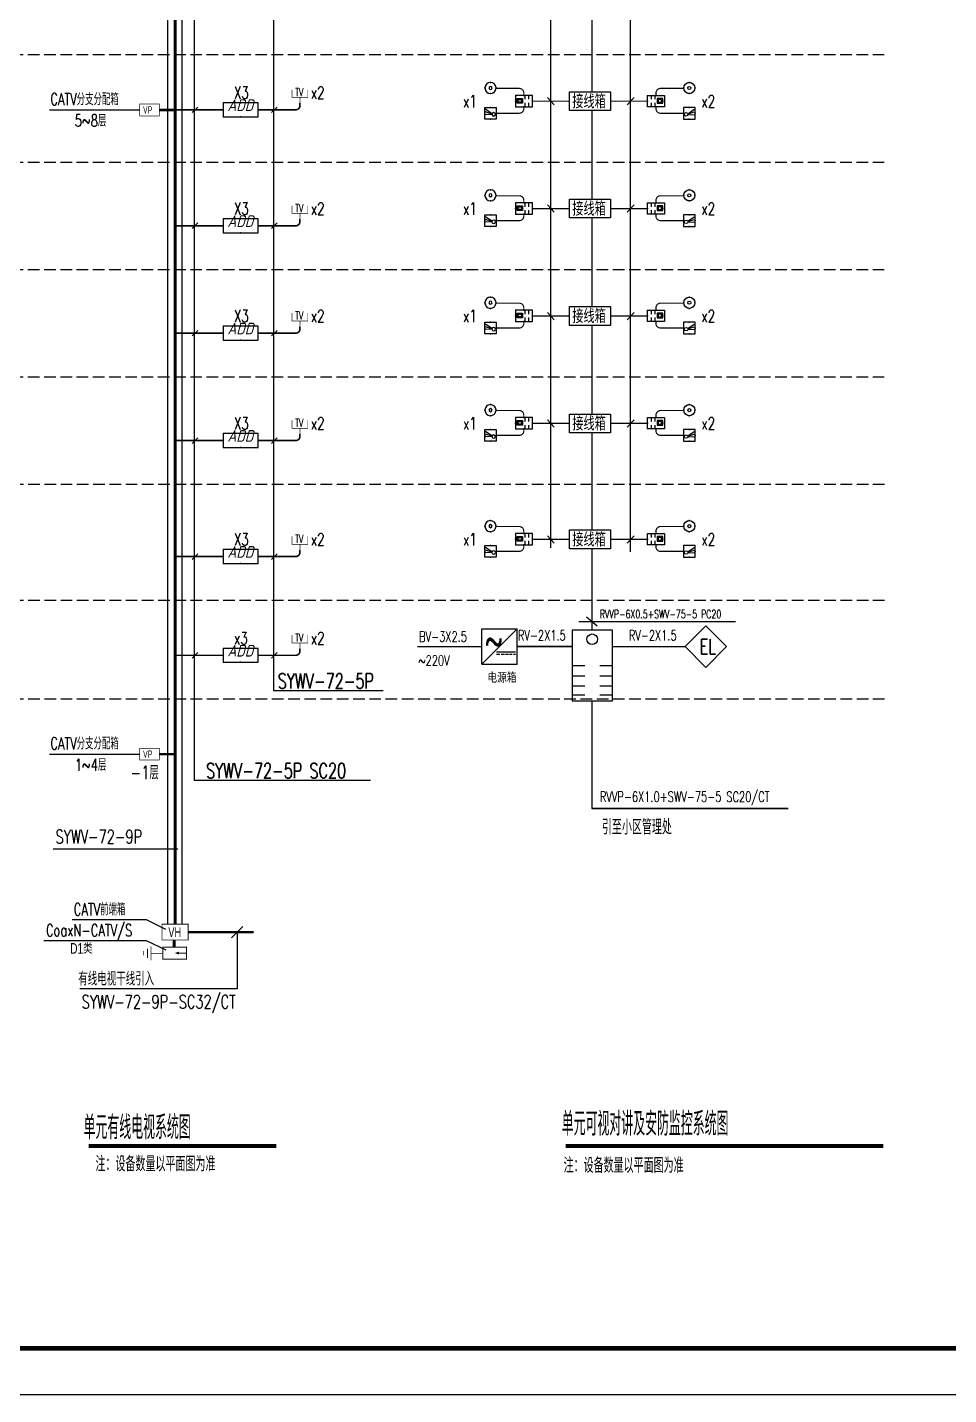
# Model space of a CAD drawing. Extents: x 115549 to 768939, y -502199 to 402497.
# Drawn here: x 197309 to 217157, y -255603 to -226157 of the extents above; entities that cross this region are included whole.
import ezdxf
from ezdxf.enums import TextEntityAlignment as Align

# ---------------------------------------------------------------- set-up
doc = ezdxf.new("R2010")
doc.units = 0
doc.header["$LTSCALE"] = 1000
doc.header["$MEASUREMENT"] = 0
doc.linetypes.add('CONTINOUS', pattern=[0])
doc.linetypes.add('DASH', pattern=[0.35, 0.25, -0.1])
for name, color, linetype in [('9#_淡显60', 9, 'Continuous'), ('AXIS', 3, 'Continuous'), ('E-CAPL-MK', 7, 'Continuous'), ('E-TEXT-PLAN-DER', 7, 'Continuous'), ('E-TEXT-SYST', 7, 'Continuous'), ('EQUIP', 3, 'Continuous'), ('EQUIP-安防', 3, 'Continuous'), ('EQUIP-消防', 3, 'Continuous'), ('EQUIP-通讯', 3, 'Continuous'), ('PUB_SYMB', 3, 'Continuous'), ('PUB_TEXT', 7, 'Continuous'), ('PUB_TITLE', 4, 'Continuous'), ('SIG_TEXT', 7, 'Continuous'), ('T-CABL-R', 7, 'Continuous'), ('T-CABL-rd', 7, 'Continuous'), ('T-CABL-T', 7, 'Continuous'), ('T-CABL-v', 7, 'Continuous'), ('T-EQUP-CCTV', 4, 'Continuous'), ('T-EQUP-DIM', 7, 'Continuous'), ('T-EQUP-SERT', 4, 'Continuous'), ('TEL_TEXT', 7, 'Continuous'), ('TH_WIRE1', 211, 'Continuous'), ('WIRE', 4, 'Continuous'), ('WIRE-照明', 1, 'Continuous'), ('报警', 7, 'Continuous')]:
    doc.layers.add(name, color=color, linetype=linetype)
doc.layers.add('WALL', color=150, linetype='Continuous', lineweight=30)
doc.layers.add('电气', color=6, linetype='Continuous', lineweight=0)
doc.styles.add('-GBHZFSSIMPLEX', font='SIMPLEX', dxfattribs={"width": 0.7, "bigfont": 'GBHZFS'})
doc.styles.add('_GBHZFS', font='simplex.shx', dxfattribs={"width": 0.7, "bigfont": 'GBHZFS.shx'})
doc.styles.add('_SIMPLEX', font='SIMPLEX.shx', dxfattribs={"width": 0.75})
doc.styles.add('_TEL_DIM', font='SIMPLEX', dxfattribs={"width": 0.8, "height": 3.5, "bigfont": 'HZTXT'})
doc.styles.add('dim_font', font='hnsjy-07.shx', dxfattribs={"width": 0.66, "bigfont": 'hnsjy-hz.shx'})
doc.styles.add('HZ_SIMPLEX', font='SIMPLEX.shx', dxfattribs={"bigfont": 'hztxt.shx'})
doc.styles.add('IDQSTYLE', font='hnsjy-07.shx', dxfattribs={"width": 0.8, "bigfont": 'hnsjy-hz.shx'})
doc.styles.get("Standard").update_dxf_attribs({"font": 'gbenor.shx', "bigfont": 'gbcbig.shx'})
doc.styles.add('六院', font='fsdb_e.shx', dxfattribs={"width": 0.75, "bigfont": 'fsdb.shx'})
doc.styles.add('霍', font='GBEITC', dxfattribs={"bigfont": 'HZTXT'})

# ---------------------------------------------------------------- blocks, each defined once
blk = doc.blocks.new('HC001605958789')
at = {"color": 3, "linetype": 'Continuous', "const_width": 0.3}
blk.add_lwpolyline([(1.88, -7.42), (-1.88, -7.42), (-1.88, -14.92), (1.88, -14.92)], close=True, dxfattribs=at)
at = {"color": 3, "linetype": 'Continuous'}
for points, const_width in [([(0, -7.42), (0, -10.23)], 0.3), ([(0.05, -14.93), (0.05, -18.6)], 0.24), ([(-2.15, -18.6), (2.25, -18.6)], 0.24), ([(-1.41, -19.74), (1.51, -19.74)], 0.24), ([(-0.64, -20.93), (0.74, -20.93)], 0.24)]:
    blk.add_lwpolyline(points, dxfattribs=dict(at, const_width=const_width))
blk.add_lwpolyline([(0, -9.78, 0.938, 0, 0), (0, -11.17, 0, 0, 0)], format="xyseb", dxfattribs=at)
blk = doc.blocks.new('HC001116')
at = {"color": 0, "linetype": 'Continuous', "const_width": 0.2}
blk.add_lwpolyline([(-3.12, 1.88), (3.12, 1.88), (3.12, -1.88), (-3.12, -1.88)], close=True, dxfattribs=at)
at = {"color": 0, "style": 'IDQSTYLE', "width": 0.7}
blk.add_attdef('VH', (-1.62, -1.19), '', height=2.37, dxfattribs=at)
at = {"layer": 'E-TEXT-PLAN-DER', "color": 0, "style": 'IDQSTYLE', "width": 0.7}
blk.add_attdef('PSFHATT', (5.12, -1.88), '', height=2.37, dxfattribs=at)
blk = doc.blocks.new('HC001117')
at = {"color": 0, "linetype": 'Continuous', "const_width": 0.2}
blk.add_lwpolyline([(-3.12, 1.88), (3.12, 1.88), (3.12, -1.88), (-3.12, -1.88)], close=True, dxfattribs=at)
at = {"color": 0, "style": 'IDQSTYLE', "width": 0.7}
blk.add_attdef('VP', (-1.62, -1.19), '', height=2.37, dxfattribs=at)
at = {"layer": 'E-TEXT-PLAN-DER', "color": 0, "style": 'IDQSTYLE', "width": 0.7}
blk.add_attdef('PSFHATT', (5.12, -1.88), '', height=2.37, dxfattribs=at)
blk = doc.blocks.new('HC001069')
at = {"layer": '9#_淡显60', "linetype": 'Continuous', "const_width": 0.2}
for points in [[(-2.5, 5), (-2.5, 2.5), (2.5, 2.5), (2.5, 5)], [(0, 2.5), (0, 0)]]:
    blk.add_lwpolyline(points, dxfattribs=at)
at = {"layer": '9#_淡显60', "style": 'IDQSTYLE', "width": 0.7}
for tag, p in [('TV', (-1.48, 2.93)), ('PSFHATT', (4.5, 0))]:
    blk.add_attdef(tag, p, '', height=2.5, dxfattribs=at)
blk = doc.blocks.new('U_N11XWC')
at = {"color": 41}
for p, q in [((-255, 279), (245, 279)), ((-255, -221), (-255, 279)), ((245, -221), (245, 279)), ((-255, -221), (245, -221))]:
    blk.add_line(p, q, dxfattribs=at)
at = {"layer": '报警', "linetype": 'CONTINOUS'}
for p, q in [((245, 279), (-255, -221)), ((-46, -44), (222, -44))]:
    blk.add_line(p, q, dxfattribs=at)
at = {"layer": '报警', "linetype": 'DASH'}
for p, q in [((-46, -77), (-1, -77)), ((19, -77), (64, -77)), ((81, -77), (120, -77)), ((138, -77), (173, -77)), ((192, -77), (222, -77))]:
    blk.add_line(p, q, dxfattribs=at)
at = {"layer": 'SIG_TEXT', "linetype": 'CONTINOUS', "style": '_SIMPLEX', "width": 0.7}
blk.add_text('~', height=350, dxfattribs=at).set_placement((-210, -56))
blk = doc.blocks.new('_LINKPT1')
blk.add_line((0, 0), (0, 0))
blk = doc.blocks.new('U_N5USP')
at = {"color": 41}
for p, q in [((323, 172), (-277, 172)), ((-277, 172), (-277, -173)), ((323, -173), (323, 172)), ((-277, -173), (323, -173))]:
    blk.add_line(p, q, dxfattribs=at)
at = {"layer": '报警', "color": 41}
for p, q in [((25, 172), (25, 64)), ((113, 172), (113, 64)), ((198, 172), (198, 64)), ((274, 172), (274, 64)), ((274, 172), (274, 64)), ((274, 171), (274, 63)), ((25, -64), (25, -172)), ((113, -64), (113, -172)), ((198, -64), (198, -172)), ((274, -64), (274, -172)), ((274, -64), (274, -172)), ((274, -65), (274, -173))]:
    blk.add_line(p, q, dxfattribs=at)
blk.add_circle((-201, -2), 45.2, dxfattribs=at)
at = {"color": 41, "xscale": 400, "yscale": 400, "zscale": 400}
for p in [(23, 172), (-277, 52), (323, 52), (23, -64), (23, -173), (323, -184)]:
    blk.add_blockref('_LINKPT1', p, dxfattribs=at)
at = {"color": 41, "width": 0.8, "flags": 9}
blk.add_attdef('A', (23, -173), '', height=0.012, dxfattribs=at)
blk = doc.blocks.new('U_N10VJH')
at = {"color": 41}
for p, q in [((-355, 0), (-2, 353)), ((-2, 353), (352, 0)), ((-355, 0), (-2, -354)), ((-2, -354), (352, 0))]:
    blk.add_line(p, q, dxfattribs=at)
at = {"color": 41, "style": '_SIMPLEX', "width": 0.7}
blk.add_text('EL', height=256, dxfattribs=at).set_placement((-103, -127))
blk = doc.blocks.new('$equip$00002479')
at = {"const_width": 0.05}
blk.add_lwpolyline([(-0.3, 0, 1), (0.3, 0, 1), (-0.3, 0, 0.942883)], format="xyb", dxfattribs=at)
for radius in [0.3, 0.0841]:
    blk.add_circle((0, 0), radius)
for p in [(-0.3, 0), (0, 0.3), (0.3, 0), (0, -0.3)]:
    blk.add_point(p)
at = {"color": 7, "style": '_TEL_DIM', "flags": 1}
blk.add_attdef('A', text='', height=0.00002, dxfattribs=at).set_placement((0, 0), align=Align.MIDDLE_CENTER)
blk = doc.blocks.new('$equip$00002625')
at = {"linetype": 'Continuous'}
for p, q in [((-0.62, -0.42), (-0.62, 0.42)), ((-0.62, 0.42), (0.63, 0.42)), ((0.07, 0.13), (0.07, 0.42)), ((0.35, 0.13), (0.35, 0.42)), ((0.63, 0.42), (0.63, -0.42)), ((0.63, -0.42), (-0.62, -0.42)), ((0.07, -0.42), (0.07, -0.13)), ((0.35, -0.42), (0.35, -0.13))]:
    blk.add_line(p, q, dxfattribs=at)
for p, q in [((-0.09, 0.15), (-0.5, 0.15)), ((-0.5, 0.15), (-0.5, -0.2)), ((-0.17, 0.07), (-0.42, 0.07)), ((-0.42, 0.07), (-0.42, -0.12)), ((-0.17, -0.12), (-0.17, 0.07)), ((-0.09, -0.2), (-0.09, 0.15)), ((-0.5, -0.2), (-0.09, -0.2)), ((-0.42, -0.12), (-0.17, -0.12))]:
    blk.add_line(p, q)
at = {"const_width": 0.05}
blk.add_lwpolyline([(-0.62, 0.42), (0.63, 0.42), (0.63, -0.42), (-0.62, -0.42), (-0.62, 0.42), (0.63, 0.42)], dxfattribs=at)
for p in [(-0.62, 0), (0, 0.42), (0.63, 0), (0, -0.42)]:
    blk.add_point(p)
at = {"color": 7, "style": '_TEL_DIM', "flags": 1}
blk.add_attdef('A', text='', height=0.000025, dxfattribs=at).set_placement((0, 0), align=Align.MIDDLE_CENTER)
blk = doc.blocks.new('$equip$00002651')
for p, q in [((-0.5, 0.5), (-0.5, -0.5)), ((0.5, 0.5), (-0.5, 0.5)), ((-0.12, -0.05), (0.43, 0.34)), ((-0.12, -0.07), (0.43, 0.11)), ((0.5, -0.5), (0.5, 0.5)), ((-0.5, -0.5), (0.5, -0.5)), ((-0.12, -0.1), (0.43, -0.13))]:
    blk.add_line(p, q)
at = {"const_width": 0.05}
blk.add_lwpolyline([(-0.5, 0.5), (0.5, 0.5), (0.5, -0.5), (-0.5, -0.5), (-0.5, 0.5), (0.5, 0.5)], dxfattribs=at)
blk.add_circle((-0.27, -0.1), 0.151)
for p in [(-0.5, 0), (0, 0.5), (0.5, 0), (0, -0.5)]:
    blk.add_point(p)
at = {"color": 7, "flags": 1}
for tag, height, p in [('A', 0.00002, (0, 0)), ('B', 0.4, (0.76, -0.21))]:
    blk.add_attdef(tag, text='', height=height, dxfattribs=at).set_placement(p, align=Align.MIDDLE_CENTER)
blk = doc.blocks.new('$equip$00003080')
for p, q in [((-0.75, 0.3), (-0.75, -0.3)), ((0.75, 0.3), (-0.75, 0.3)), ((0.75, -0.3), (0.75, 0.3)), ((-0.75, -0.3), (0.75, -0.3))]:
    blk.add_line(p, q)
at = {"const_width": 0.04}
blk.add_lwpolyline([(-0.75, 0.3), (-0.75, -0.3), (0.75, -0.3), (0.75, 0.3), (-0.75, 0.3), (-0.75, -0.3)], dxfattribs=at)
for p in [(-0.75, 0), (0, 0.3), (0.75, 0), (0, -0.3)]:
    blk.add_point(p)
at = {"color": 7, "style": '_TEL_DIM'}
blk.add_attdef('$TEXT$', text='', height=0.4, dxfattribs=at).set_placement((-0.012, 0.024), align=Align.MIDDLE_CENTER)
at = {"color": 7, "style": '_TEL_DIM', "flags": 1}
for tag in ['A', 'REMARK']:
    blk.add_attdef(tag, text='', height=0.00002, dxfattribs=at).set_placement((0, 0), align=Align.MIDDLE_CENTER)

msp = doc.modelspace()

# ---------------------------------------------------------------- linework, layer by layer
at = {"layer": 'E-CAPL-MK', "color": 6}
msp.add_line((209191.3, -238951.2, 2278.4), (212567.2, -238951.2, 2278.4), dxfattribs=at)
at = {"layer": 'E-CAPL-MK', "color": 6, "const_width": 25.3}
for points in [[(208004.9, -227623.6), (208004.9, -227571.4, 0.4142136), (207904.9, -227471.4), (207406.1, -227471.4)], [(210851.2, -227623.6), (210851.2, -227571.4, -0.4142136), (210951.2, -227471.4), (211449.9, -227471.4)], [(208004.9, -227866.5), (208004.9, -227907.2, -0.4142136), (207904.9, -228007.2), (207411.9, -228007.2)], [(210851.2, -227866.5), (210851.2, -227907.2, 0.4142136), (210951.2, -228007.2), (211444.2, -228007.2)], [(208004.9, -229936.2), (208004.9, -229884, 0.4142136), (207904.9, -229784), (207406.1, -229784)], [(210851.2, -229936.2), (210851.2, -229884, -0.4142136), (210951.2, -229784), (211449.9, -229784)], [(208004.9, -230179.1), (208004.9, -230219.8, -0.4142136), (207904.9, -230319.8), (207411.9, -230319.8)], [(210851.2, -230179.1), (210851.2, -230219.8, 0.4142136), (210951.2, -230319.8), (211444.2, -230319.8)], [(208004.9, -232248.8), (208004.9, -232196.6, 0.4142136), (207904.9, -232096.6), (207406.1, -232096.6)], [(210851.2, -232248.8), (210851.2, -232196.6, -0.4142136), (210951.2, -232096.6), (211449.9, -232096.6)], [(208004.9, -232491.8), (208004.9, -232532.4, -0.4142136), (207904.9, -232632.4), (207411.9, -232632.4)], [(210851.2, -232491.8), (210851.2, -232532.4, 0.4142136), (210951.2, -232632.4), (211444.2, -232632.4)], [(208004.9, -234561.4), (208004.9, -234509.2, 0.4142136), (207904.9, -234409.2), (207406.1, -234409.2)], [(210851.2, -234561.4), (210851.2, -234509.2, -0.4142136), (210951.2, -234409.2), (211449.9, -234409.2)], [(208004.9, -234804.4), (208004.9, -234845, -0.4142136), (207904.9, -234945), (207411.9, -234945)], [(210851.2, -234804.4), (210851.2, -234845, 0.4142136), (210951.2, -234945), (211444.2, -234945)], [(208004.9, -237059.2), (208004.9, -237007, 0.4142136), (207904.9, -236907), (207406.1, -236907)], [(210851.2, -237059.2), (210851.2, -237007, -0.4142136), (210951.2, -236907), (211449.9, -236907)], [(208004.9, -237302.2), (208004.9, -237342.8, -0.4142136), (207904.9, -237442.8), (207411.9, -237442.8)], [(210851.2, -237302.2), (210851.2, -237342.8, 0.4142136), (210951.2, -237442.8), (211444.2, -237442.8)]]:
    msp.add_lwpolyline(points, format="xyb", dxfattribs=at)
at = {"layer": 'E-CAPL-MK', "color": 6, "const_width": 25.3, "elevation": 2278.4}
for points in [[(208985.4, -227748.2), (208187.8, -227748.2)], [(209870.7, -227748.2), (210668.2, -227748.2)], [(208985.4, -230060.8), (208187.8, -230060.8)], [(209870.7, -230060.8), (210668.2, -230060.8)], [(208985.4, -232373.4), (208187.8, -232373.4)], [(209870.7, -232373.4), (210668.2, -232373.4)], [(208985.4, -234686), (208187.8, -234686)], [(209870.7, -234686), (210668.2, -234686)], [(208985.4, -237183.8), (208187.8, -237183.8)], [(209870.7, -237183.8), (210668.2, -237183.8)]]:
    msp.add_lwpolyline(points, dxfattribs=at)
at = {"layer": 'EQUIP'}
msp.add_line((209352.5, -238852.2, 2278.4), (209581.6, -239046.1, 2278.4), dxfattribs=at)
at = {"layer": 'PUB_SYMB'}
for p, q in [((197783.5, -227935.4), (199730.5, -227935.4)), ((197783.5, -241809.9), (199730.5, -241809.9)), ((197865.7, -243847.5), (200548.2, -243847.5))]:
    msp.add_line(p, q, dxfattribs=at)
at = {"layer": 'PUB_TITLE'}
msp.add_lwpolyline([(181745.2, -255602.5), (265845.2, -255602.5), (265845.2, -196202.5), (181745.2, -196202.5)], close=True, dxfattribs=at)
at = {"layer": 'PUB_TITLE', "const_width": 100}
msp.add_lwpolyline([(184245.2, -254602.5), (264845.2, -254602.5), (264845.2, -197202.5), (184245.2, -197202.5)], close=True, dxfattribs=at)
at = {"layer": 'T-CABL-R', "color": 3, "linetype": 'Continuous'}
for p, q in [((200338.7, -244483.9), (200338.7, -199572.4)), ((200644.9, -244846.7), (200644.9, -199572.4)), ((200338.7, -245471.7), (200338.7, -244483.9))]:
    msp.add_line(p, q, dxfattribs=at)
at = {"layer": 'T-CABL-R', "color": 3}
for p, q in [((200909.8, -242374.5), (200909.8, -199703.9)), ((202618.2, -240442.5), (202618.2, -199700.9)), ((204976.2, -240442.5), (202618.2, -240442.5)), ((204701.6, -242374.5), (200909.8, -242374.5)), ((201830.8, -245641.8), (201830.8, -246865.6)), ((201830.8, -246865.6), (198439.3, -246865.6))]:
    msp.add_line(p, q, dxfattribs=at)
at = {"layer": 'T-CABL-R', "color": 3, "linetype": 'Continuous'}
for points, const_width in [([(200491.8, -199572.4), (200491.8, -244637)], 61.2), ([(200154.4, -227935.4), (200491.8, -227935.4)], 54.4), ([(200154.4, -241809.9), (200491.8, -241808.5)], 54.4)]:
    msp.add_lwpolyline(points, dxfattribs=dict(at, const_width=const_width))
at = {"layer": 'T-CABL-R', "color": 3}
for points in [[(198276, -245372), (199869.9, -245372), (200285, -245578)], [(197662.7, -245821.6), (199867.7, -245821.6), (200291.6, -246023.4)]]:
    msp.add_lwpolyline(points, dxfattribs=at)
at = {"layer": 'T-CABL-rd', "color": 3, "linetype": 'Continuous', "const_width": 63.5}
msp.add_lwpolyline([(200474, -245965), (200474, -245808.1)], dxfattribs=at)
at = {"layer": 'T-CABL-T', "color": 3, "linetype": 'Continuous'}
msp.add_line((200644.9, -245471.7), (200644.9, -244846.7), dxfattribs=at)
at = {"layer": 'T-CABL-T', "color": 3, "linetype": 'Continuous', "const_width": 61.2}
msp.add_lwpolyline([(200491.8, -245471.7), (200491.8, -244637)], dxfattribs=at)
at = {"layer": 'T-CABL-v', "color": 3, "linetype": 'Continuous', "const_width": 34}
for points in [[(203181.1, -227789.5), (203181.1, -227842.1, -0.4142136), (203090.4, -227932.8)], [(203181.1, -230287.3), (203181.1, -230339.9, -0.4142136), (203090.4, -230430.6)], [(203181.1, -232599.9), (203181.1, -232652.5, -0.4142136), (203090.4, -232743.2)], [(203181.1, -234912.5), (203181.1, -234965.1, -0.4142136), (203090.4, -235055.8)], [(203181.1, -237410.3), (203181.1, -237462.9, -0.4142136), (203090.4, -237553.7)], [(203181.1, -239537.7), (203181.1, -239590.3, -0.4142136), (203090.4, -239681.1)]]:
    msp.add_lwpolyline(points, format="xyb", dxfattribs=at)
for points in [[(200501.1, -227932.8), (201528, -227932.8)], [(203090.4, -227932.8), (202278, -227932.8)], [(200501.1, -230430.6), (201528, -230430.6)], [(203090.4, -230430.6), (202278, -230430.6)], [(200501.1, -232743.2), (201528, -232743.2)], [(203090.4, -232743.2), (202278, -232743.2)], [(200501.1, -235055.8), (201528, -235055.8)], [(203090.4, -235055.8), (202278, -235055.8)], [(200501.1, -237553.7), (201528, -237553.7)], [(203090.4, -237553.7), (202278, -237553.7)], [(200501.1, -239681.1), (201528, -239681.1)], [(203090.4, -239681.1), (202278, -239681.1)]]:
    msp.add_lwpolyline(points, dxfattribs=at)
at = {"layer": 'T-EQUP-DIM', "color": 3}
for p, q in [((200979.2, -227872.7), (200858.9, -227993)), ((202687.5, -227872.7), (202567.3, -227993)), ((200979.2, -230370.5), (200858.9, -230490.8)), ((202687.5, -230370.5), (202567.3, -230490.8)), ((200979.2, -232683.1), (200858.9, -232803.4)), ((202687.5, -232683.1), (202567.3, -232803.4)), ((200979.2, -234995.7), (200858.9, -235116)), ((202687.5, -234995.7), (202567.3, -235116)), ((200979.2, -237493.5), (200858.9, -237613.8)), ((202687.5, -237493.5), (202567.3, -237613.8)), ((200979.2, -239620.9), (200858.9, -239741.2)), ((202687.5, -239620.9), (202567.3, -239741.2)), ((201951.1, -245521.5), (201710.5, -245762.1))]:
    msp.add_line(p, q, dxfattribs=at)
at = {"layer": 'T-EQUP-SERT', "color": 6}
for p, q in [((208586.5, -237369.4, 2303.1), (208586.5, -198410.8, 2303.1)), ((210304, -237451.5, 2278.4), (210304, -198410.8, 2278.4))]:
    msp.add_line(p, q, dxfattribs=at)
at = {"layer": 'TH_WIRE1', "const_width": 31.7, "elevation": 2278.4}
for points in [[(209473, -225637.6), (209473, -227546.2)], [(209473, -227950.2), (209473, -229858.8)], [(209473, -230262.8), (209473, -232171.4)], [(209473, -232575.4), (209473, -234484)], [(209473, -234888), (209473, -236981.8)], [(209473, -237385.8), (209473, -238478.1)], [(209473, -238393.6), (209473, -239137.9)], [(209473, -238466), (209473, -238997.3)], [(207101, -239494.2), (205709, -239494.2)], [(209048.4, -239494.2), (207861, -239494.2)], [(209919.7, -239494.2), (211476.9, -239494.2)], [(209473, -240655.9), (209473, -242979.3)], [(209473, -242979.3), (213696.5, -242979.3)]]:
    msp.add_lwpolyline(points, dxfattribs=at)
at = {"layer": 'WALL', "color": 8, "linetype": 'DASH'}
for p, q in [((215771, -226752), (186097.5, -226752)), ((215771, -229064.6), (186097.5, -229064.6)), ((215771, -231377.2), (186097.5, -231377.2)), ((215771, -233689.8), (186097.5, -233689.8)), ((215777, -236002.4), (186097.5, -236002.4)), ((215777, -238500.2), (186097.5, -238500.2)), ((215777, -240627.6), (186097.5, -240627.6))]:
    msp.add_line(p, q, dxfattribs=at)
at = {"layer": 'WIRE', "linetype": 'CONTINOUS'}
for p, q in [((206999, -239494.2, 2278.4), (207101, -239494.2, 2278.4)), ((209048.4, -239494.2, 2278.4), (207861, -239494.2, 2278.4)), ((209919.7, -239494.2, 2278.4), (211476.9, -239494.2, 2278.4)), ((209473, -240655.9, 2278.4), (209473, -242979.3, 2278.4)), ((209473, -242979.3, 2278.4), (213696.5, -242979.3, 2278.4))]:
    msp.add_line(p, q, dxfattribs=at)
at = {"layer": 'WIRE-照明', "linetype": 'Continuous'}
for points, const_width in [([(200775.3, -245641.8), (202187.3, -245641.8)], 50), ([(198631.4, -250248.1), (202670, -250248.1)], 80), ([(208905.8, -250248.1), (215746.7, -250248.1)], 80)]:
    msp.add_lwpolyline(points, dxfattribs=dict(at, const_width=const_width))
at = {"layer": '报警', "linetype": 'CONTINOUS', "elevation": 2278.4}
for points in [[(208985.4, -227546.2), (209870.7, -227546.2), (209870.7, -227950.2), (208985.4, -227950.2)], [(208985.4, -229858.8), (209870.7, -229858.8), (209870.7, -230262.8), (208985.4, -230262.8)], [(208985.4, -232171.4), (209870.7, -232171.4), (209870.7, -232575.4), (208985.4, -232575.4)], [(208985.4, -234484), (209870.7, -234484), (209870.7, -234888), (208985.4, -234888)], [(208985.4, -236981.8), (209870.7, -236981.8), (209870.7, -237385.8), (208985.4, -237385.8)]]:
    msp.add_lwpolyline(points, close=True, dxfattribs=at)
at = {"layer": '电气'}
for p, q in [((208660.9, -227828, 2303.1), (208512, -227669.7, 2303.1)), ((210229.7, -227828, 2253.6), (210378.5, -227669.7, 2253.6)), ((208660.9, -230140.6, 2303.1), (208512, -229982.3, 2303.1)), ((210229.7, -230140.6, 2253.6), (210378.5, -229982.3, 2253.6)), ((208660.9, -232453.2, 2303.1), (208512, -232294.9, 2303.1)), ((210229.7, -232453.2, 2253.6), (210378.5, -232294.9, 2253.6)), ((208660.9, -234765.8, 2303.1), (208512, -234607.5, 2303.1)), ((210229.7, -234765.8, 2253.6), (210378.5, -234607.5, 2253.6)), ((208660.9, -237263.7, 2303.1), (208512, -237105.3, 2303.1)), ((210229.7, -237263.7, 2253.6), (210378.5, -237105.3, 2253.6))]:
    msp.add_line(p, q, dxfattribs=at)

# ---------------------------------------------------------------- block references
at = {"layer": 'E-TEXT-SYST', "xscale": 68.44906278420243, "yscale": 68.44906278420243, "zscale": 0.5704088565221056, "rotation": 269.9999984650262}
msp.add_blockref('HC001605958789', (201247.5, -246093.4), dxfattribs=at)
at = {"layer": 'EQUIP-安防', "yscale": 400, "zscale": 400}
for p, xscale in [((207286.4, -227463.1, -2274.5), -400), ((211569.6, -227463.1, -2274.5), 400), ((207286.4, -229775.7, -2274.5), -400), ((211569.6, -229775.7, -2274.5), 400), ((207286.4, -232088.3, -2274.5), -400), ((211569.6, -232088.3, -2274.5), 400), ((207286.4, -234400.9, -2274.5), -400), ((211569.6, -234400.9, -2274.5), 400), ((207286.4, -236898.7, -2274.5), -400), ((211569.6, -236898.7, -2274.5), 400)]:
    msp.add_blockref('$equip$00002479', p, dxfattribs=dict(at, xscale=xscale))
at = {"layer": 'EQUIP-安防', "yscale": 292.7232000000076, "zscale": 292.7232000000076}
for p, xscale, rotation in [((208004.9, -227745.1, 2506.2), -292.7232000000076, 180), ((210851.2, -227745.1, 2506.2), 292.7232000000076, 180.0000000000227), ((208004.9, -230057.7, 2506.2), -292.7232000000076, 180), ((210851.2, -230057.7, 2506.2), 292.7232000000076, 180.0000000000227), ((208004.9, -232370.3, 2506.2), -292.7232000000076, 180), ((210851.2, -232370.3, 2506.2), 292.7232000000076, 180.0000000000227), ((208004.9, -234682.9, 2506.2), -292.7232000000076, 180), ((210851.2, -234682.9, 2506.2), 292.7232000000076, 180.0000000000227), ((208004.9, -237180.7, 2506.2), -292.7232000000076, 180), ((210851.2, -237180.7, 2506.2), 292.7232000000076, 180.0000000000227)]:
    msp.add_blockref('$equip$00002625', p, dxfattribs=dict(at, xscale=xscale, rotation=rotation))
at = {"layer": 'EQUIP-消防', "yscale": 250, "zscale": 250}
for p, xscale in [((207286.9, -228007.2), -250), ((211569.2, -228007.2), 250), ((207286.9, -230319.8), -250), ((211569.2, -230319.8), 250), ((207286.9, -232632.4), -250), ((211569.2, -232632.4), 250), ((207286.9, -234945), -250), ((211569.2, -234945), 250), ((207286.9, -237442.8), -250), ((211569.2, -237442.8), 250)]:
    msp.add_blockref('$equip$00002651', p, dxfattribs=dict(at, xscale=xscale))
at = {"layer": 'EQUIP-通讯'}
ref = msp.add_blockref('$equip$00003080', (201903, -227932.8), dxfattribs=dict(at, xscale=500, yscale=500, zscale=500))
ref.add_attrib('$TEXT$', 'ADD', dxfattribs={"layer": '0', "color": 7, "height": 250, "style": '霍'}).set_placement((201896.8, -228032.9), align=Align.BOTTOM_CENTER)
ref = msp.add_blockref('$equip$00003080', (201903, -230430.6), dxfattribs=dict(at, xscale=500, yscale=500, zscale=500))
ref.add_attrib('$TEXT$', 'ADD', dxfattribs={"layer": '0', "color": 7, "height": 250, "style": '霍'}).set_placement((201896.8, -230530.8), align=Align.BOTTOM_CENTER)
ref = msp.add_blockref('$equip$00003080', (201903, -232743.2), dxfattribs=dict(at, xscale=500, yscale=500, zscale=500))
ref.add_attrib('$TEXT$', 'ADD', dxfattribs={"layer": '0', "color": 7, "height": 250, "style": '霍'}).set_placement((201896.8, -232843.4), align=Align.BOTTOM_CENTER)
ref = msp.add_blockref('$equip$00003080', (201903, -235055.8), dxfattribs=dict(at, xscale=500, yscale=500, zscale=500))
ref.add_attrib('$TEXT$', 'ADD', dxfattribs={"layer": '0', "color": 7, "height": 250, "style": '霍'}).set_placement((201896.8, -235156), align=Align.BOTTOM_CENTER)
ref = msp.add_blockref('$equip$00003080', (201903, -237553.7), dxfattribs=dict(at, xscale=500, yscale=500, zscale=500))
ref.add_attrib('$TEXT$', 'ADD', dxfattribs={"layer": '0', "color": 7, "height": 250, "style": '霍'}).set_placement((201896.8, -237653.8), align=Align.BOTTOM_CENTER)
ref = msp.add_blockref('$equip$00003080', (201903, -239681.1), dxfattribs=dict(at, xscale=500, yscale=500, zscale=500))
ref.add_attrib('$TEXT$', 'ADD', dxfattribs={"layer": '0', "color": 7, "height": 250, "style": '霍'}).set_placement((201896.8, -239781.2), align=Align.BOTTOM_CENTER)
at = {"layer": 'T-EQUP-CCTV', "color": 3}
ref = msp.add_blockref('HC001069', (203181.1, -227837.4), dxfattribs=dict(at, xscale=68.04000000003725, yscale=68.04000000003725, zscale=68.04000000003725))
ref.add_attrib('TV', 'TV', (203080.3, -227638.1), dxfattribs={"color": 0, "height": 170.1, "style": '-GBHZFSSIMPLEX', "width": 0.7})
at = {"layer": 'T-EQUP-CCTV', "color": 4}
ref = msp.add_blockref('HC001117', (199939.1, -227935.4), dxfattribs=dict(at, xscale=68.04000000003725, yscale=68.04000000003725, zscale=68.04000000003725))
ref.add_attrib('VP', 'VP', (199797.1, -228016.6), dxfattribs={"color": 0, "ltscale": 10, "height": 161.22, "width": 0.7})
at = {"layer": 'T-EQUP-CCTV', "color": 3}
ref = msp.add_blockref('HC001069', (203181.1, -230335.2), dxfattribs=dict(at, xscale=68.04000000003725, yscale=68.04000000003725, zscale=68.04000000003725))
ref.add_attrib('TV', 'TV', (203080.3, -230135.9), dxfattribs={"color": 0, "height": 170.1, "style": '-GBHZFSSIMPLEX', "width": 0.7})
ref = msp.add_blockref('HC001069', (203181.1, -232647.9), dxfattribs=dict(at, xscale=68.04000000003725, yscale=68.04000000003725, zscale=68.04000000003725))
ref.add_attrib('TV', 'TV', (203080.3, -232448.5), dxfattribs={"color": 0, "height": 170.1, "style": '-GBHZFSSIMPLEX', "width": 0.7})
ref = msp.add_blockref('HC001069', (203181.1, -234960.5), dxfattribs=dict(at, xscale=68.04000000003725, yscale=68.04000000003725, zscale=68.04000000003725))
ref.add_attrib('TV', 'TV', (203080.3, -234761.1), dxfattribs={"color": 0, "height": 170.1, "style": '-GBHZFSSIMPLEX', "width": 0.7})
ref = msp.add_blockref('HC001069', (203181.1, -237458.3), dxfattribs=dict(at, xscale=68.04000000003725, yscale=68.04000000003725, zscale=68.04000000003725))
ref.add_attrib('TV', 'TV', (203080.3, -237258.9), dxfattribs={"color": 0, "height": 170.1, "style": '-GBHZFSSIMPLEX', "width": 0.7})
ref = msp.add_blockref('HC001069', (203181.1, -239585.7), dxfattribs=dict(at, xscale=68.04000000003725, yscale=68.04000000003725, zscale=68.04000000003725))
ref.add_attrib('TV', 'TV', (203080.3, -239386.3), dxfattribs={"color": 0, "height": 170.1, "style": '-GBHZFSSIMPLEX', "width": 0.7})
at = {"layer": 'T-EQUP-CCTV', "color": 4}
ref = msp.add_blockref('HC001117', (199939.1, -241809.9), dxfattribs=dict(at, xscale=68.04000000003725, yscale=68.04000000003725, zscale=68.04000000003725))
ref.add_attrib('VP', 'VP', (199797.1, -241891.1), dxfattribs={"color": 0, "ltscale": 10, "height": 161.22, "width": 0.7})
ref = msp.add_blockref('HC001116', (200491.8, -245641.8), dxfattribs=dict(at, xscale=90.72000000020489, yscale=90.72000000020489, zscale=90.72000000020489))
ref.add_attrib('VH', 'VH', (200345.1, -245750), dxfattribs={"color": 0, "height": 214.96, "style": 'dim_font', "width": 0.7})
at = {"layer": '报警', "linetype": 'CONTINOUS'}
for name, p, xscale, yscale, zscale in [('U_N10VJH', (211927.2, -239494.2, 2278.4), 1.266720120096579, 1.266720120096579, 1.266720120096579), ('U_N11XWC', (207488.7, -239537.9, 2278.4), 1.520064144162461, 1.520064144162461, 1.520064144162461)]:
    msp.add_blockref(name, p, dxfattribs=dict(at, xscale=xscale, yscale=yscale, zscale=zscale))
at = {"layer": '报警', "linetype": 'CONTINOUS', "xscale": 2.533440239727497, "yscale": 2.533440239727497, "zscale": 2.533440239727497, "rotation": 270}
msp.add_blockref('U_N5USP', (209482.9, -239843.8, 2278.4), dxfattribs=at)

# ---------------------------------------------------------------- texts
at = {"layer": 'AXIS', "color": 3, "linetype": 'Continuous', "style": '-GBHZFSSIMPLEX', "width": 0.7}
for s, p in [('X3', (201760.6, -227696.2)), ('x2', (203417.4, -227696.2)), ('x1', (206696.9, -227881.4)), ('x2', (211832.4, -227881.4)), ('X3', (201760.6, -230194)), ('x2', (203417.4, -230194)), ('x1', (206696.9, -230194)), ('x2', (211832.4, -230194)), ('X3', (201760.6, -232506.6)), ('x2', (203417.4, -232506.6)), ('x1', (206696.9, -232506.6)), ('x2', (211832.4, -232506.6)), ('X3', (201760.6, -234819.2)), ('x2', (203417.4, -234819.2)), ('x1', (206696.9, -234819.2)), ('x2', (211832.4, -234819.2)), ('X3', (201760.6, -237317.1)), ('x2', (203417.4, -237317.1)), ('x1', (206696.9, -237317.1)), ('x2', (211832.4, -237317.1)), ('x3', (201760.6, -239444.5)), ('x2', (203417.4, -239444.5))]:
    msp.add_text(s, height=264.68, dxfattribs=at).set_placement(p)
at = {"layer": 'EQUIP', "color": 4, "style": '六院', "width": 0.7}
msp.add_text('D1类', height=227.67, dxfattribs=at).set_placement((198235.2, -246106.2))
at = {"layer": 'PUB_TEXT', "style": '-GBHZFSSIMPLEX', "width": 0.7}
for s, height, p in [('单元有线电视系统图', 508.96, (198519.9, -250101.3)), ('单元可视对讲及安防监控系统图', 508.961, (208822.1, -250024.8))]:
    msp.add_text(s, height=height, dxfattribs=at).set_placement(p)
at = {"layer": 'SIG_TEXT', "linetype": 'CONTINOUS', "width": 0.7}
for s, height, style, p in [('RVVP-6X0.5+SWV-75-5 PC20', 177.341, '_SIMPLEX', (209641.6, -238881.5, 2278.4)), ('BV-3X2.5', 221.68, '_SIMPLEX', (205748.3, -239389.5, 2278.4)), ('RV-2X1.5', 221.68, '_SIMPLEX', (207876.8, -239361.2, 2278.4)), ('~220V', 221.68, '_SIMPLEX', (205729.3, -239903.5, 2278.4)), ('电源箱', 221.68, 'HZ_SIMPLEX', (207219.8, -240271.4, 2278.4)), ('RVVP-6X1.0+SWV-75-5 SC20/CT', 221.676, '_SIMPLEX', (209641.6, -242836.3, 2278.4))]:
    msp.add_text(s, height=height, dxfattribs=dict(at, style=style)).set_placement(p)
at = {"layer": 'SIG_TEXT', "linetype": 'DASH', "style": '_SIMPLEX', "width": 0.7}
msp.add_text('RV-2X1.5 ', height=221.68, dxfattribs=at).set_placement((210266.5, -239361.2, 2278.4))
at = {"layer": 'T-CABL-R', "color": 3, "style": '_GBHZFS', "width": 0.7}
for s, height, p in [('CATV分支分配箱', 259.21, (197803.4, -227832.8)), ('5~8层', 259.21, (198331.1, -228293.2)), ('SYWV-72-5P', 324.01, (202706.5, -240396)), ('CATV分支分配箱', 259.21, (197803.4, -241707.4)), ('1~4层', 259.21, (198331.1, -242167.8)), ('SYWV-72-5P SC20', 324.008, (201161.6, -242328)), ('-1层', 291.61, (199535.2, -242351.3)), ('引至小区管理处', 324.01, (209687, -243540.8, 2278.4)), ('SYWV-72-9P', 291.61, (197916.3, -243732.1)), ('CATV前端箱', 259.21, (198309.1, -245280.7)), ('CoaxN-CATV/S', 259.206, (197710.1, -245730.9)), ('有线电视干线引入', 291.61, (198406.9, -246791.9)), ('SYWV-72-9P-SC32/CT ', 291.607, (198480.1, -247288)), ('注：设备数量以平面图为准', 324.008, (198775.7, -250795.2)), ('注：设备数量以平面图为准', 324.008, (208862, -250826.7))]:
    msp.add_text(s, height=height, dxfattribs=at).set_placement(p)
at = {"layer": 'TEL_TEXT', "style": '_TEL_DIM', "width": 0.8}
for p in [(209050.1, -227902.2), (209050.1, -230214.8), (209050.1, -232527.4), (209050.1, -234840), (209050.1, -237337.9)]:
    msp.add_text('接线箱', height=300, dxfattribs=at).set_placement(p)

doc.saveas('drawing.dxf')
